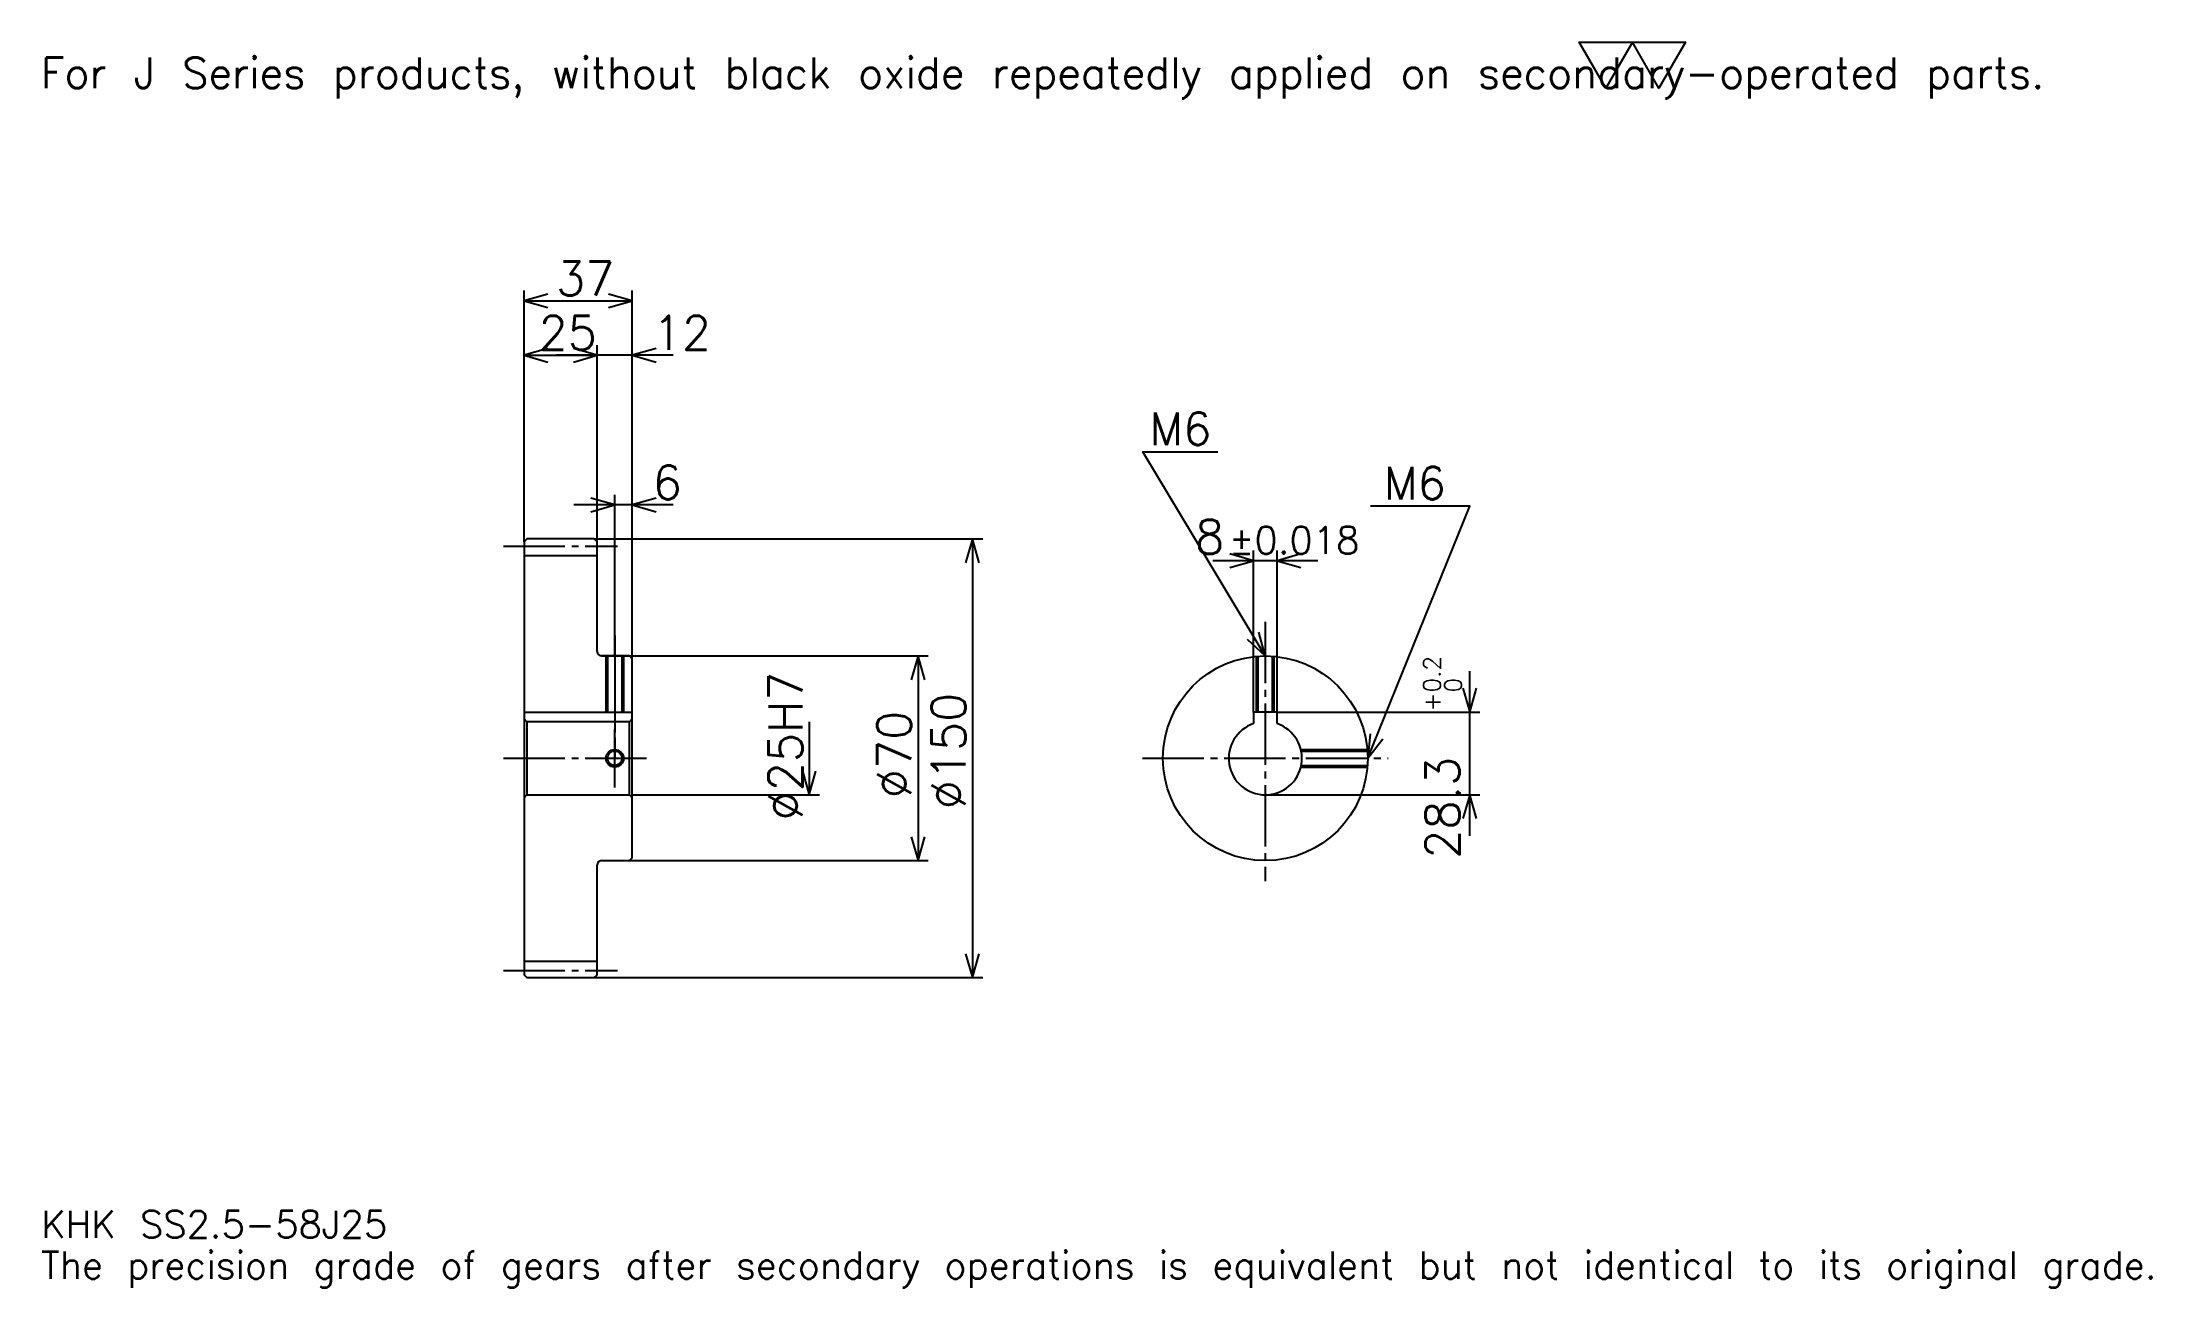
# Model space of a CAD drawing. Extents: x 24 to 745, y 9 to 434.
import ezdxf

# ---------------------------------------------------------------- set-up
doc = ezdxf.new("R2010")
doc.units = 0
doc.linetypes.add('DASHDOT', pattern=[27.913044, 20.934783, -2.326087, 2.326087, -2.326087])
doc.layers.get('0').update_dxf_attribs({"linetype": 'CONTINUOUS'})
doc.layers.add('DASHDOT', color=6, linetype='DASHDOT')
doc.styles.add('KANJI', font='TXT', dxfattribs={"bigfont": 'BIGFONT'})

msp = doc.modelspace()

# ---------------------------------------------------------------- linework, layer by layer
at = {"color": 5}
for p, q in [((188.413055, 264.57608), (188.413055, 349.478271)), ((225.413055, 264.57608), (225.413055, 349.478271)), ((188.413055, 345.989136), (225.413055, 345.989136)), ((188.413055, 327.380432), (213.413055, 327.380432)), ((239.369568, 327.380432), (199.456528, 327.380432)), ((213.413055, 264.57608), (213.413055, 330.869568)), ((239.369568, 276.206512), (205.456528, 276.206512)), ((219.413055, 264.57608), (219.413055, 279.695648)), ((188.413055, 263.57608), (188.413055, 264.57608)), ((212.413055, 264.57608), (225.413055, 264.57608)), ((213.413055, 263.57608), (213.413055, 264.57608)), ((219.413055, 224.57608), (219.413055, 264.57608)), ((219.413055, 224.57608), (219.413055, 264.57608)), ((225.413055, 264.57608), (345.206543, 264.57608)), ((225.413055, 223.57608), (225.413055, 264.57608)), ((341.717407, 264.57608), (341.717407, 114.57608)), ((437.847839, 205.376083), (437.847839, 260.630432)), ((445.847839, 205.376083), (445.847839, 260.630432)), ((459.804352, 257.141296), (423.891296, 257.141296)), ((214.913055, 224.57608), (225.413055, 224.57608)), ((225.413055, 224.57608), (326.597839, 224.57608)), ((323.108704, 224.57608), (323.108704, 154.57608)), ((511.739136, 163.119568), (511.739136, 219.332596)), ((285.891296, 202.07608), (285.891296, 177.07608)), ((445.847839, 205.376083), (515.228271, 205.376083)), ((225.413055, 177.07608), (289.380432, 177.07608)), ((441.847839, 177.07608), (515.228271, 177.07608)), ((214.913055, 154.57608), (225.413055, 154.57608)), ((225.413055, 154.57608), (326.597839, 154.57608)), ((212.413055, 114.57608), (225.413055, 114.57608)), ((225.413055, 114.57608), (345.206543, 114.57608))]:
    msp.add_line(p, q, dxfattribs=at)
at = {"color": 4}
for p, q in [((188.413055, 258.95108), (213.413055, 258.95108)), ((188.413055, 205.376083), (225.413055, 205.376083)), ((189.413055, 202.07608), (189.413055, 177.07608)), ((224.413055, 202.07608), (225.413055, 203.07608)), ((224.413055, 177.07608), (225.413055, 176.07608)), ((188.413055, 120.20108), (213.413055, 120.20108))]:
    msp.add_line(p, q, dxfattribs=at)
at = {"color": 7}
msp.add_lwpolyline([(558.260864, 418.695648), (549.189148, 434.419983), (585.476074, 434.419983), (576.404358, 418.695648), (567.332581, 434.419983), (558.260864, 418.695648)], dxfattribs=at)
at = {"color": 5}
for points in [[(196.554352, 348.315186), (188.413055, 345.989136), (196.554352, 343.663025)], [(217.271759, 343.663025), (225.413055, 345.989136), (217.271759, 348.315186)], [(196.554352, 329.706512), (188.413055, 327.380432), (196.554352, 325.054352)], [(205.271759, 325.054352), (213.413055, 327.380432), (205.271759, 329.706512)], [(205.271759, 325.054352), (213.413055, 327.380432), (205.271759, 329.706512)], [(233.554352, 329.706512), (225.413055, 327.380432), (233.554352, 325.054352)], [(441.847839, 224.57608), (399.978271, 294.358704), (425.565247, 294.358704)], [(211.271759, 273.880432), (219.413055, 276.206512), (211.271759, 278.532593)], [(233.554352, 278.532593), (225.413055, 276.206512), (233.554352, 273.880432)], [(476.847839, 189.57608), (511.739136, 275.75), (477.778259, 275.75)], [(344.043488, 256.434784), (341.717407, 264.57608), (339.391327, 256.434784)], [(429.706543, 254.815216), (437.847839, 257.141296), (429.706543, 259.467377)], [(453.989136, 259.467377), (445.847839, 257.141296), (453.989136, 254.815216)], [(435.664551, 230.360428), (441.847839, 224.57608), (439.653778, 232.753952)], [(325.434784, 216.434784), (323.108704, 224.57608), (320.782623, 216.434784)], [(509.413055, 213.51738), (511.739136, 205.376083), (514.065186, 213.51738)], [(477.747192, 197.99527), (476.847839, 189.57608), (482.059326, 196.249313)], [(283.565216, 185.217377), (285.891296, 177.07608), (288.217407, 185.217377)], [(514.065186, 168.934784), (511.739136, 177.07608), (509.413055, 168.934784)], [(320.782623, 162.717377), (323.108704, 154.57608), (325.434784, 162.717377)], [(339.391327, 122.717384), (341.717407, 114.57608), (344.043488, 122.717384)]]:
    msp.add_lwpolyline(points, dxfattribs=at)
at = {"color": 4}
for points in [[(213.413055, 226.07608), (213.413055, 263.57608), (212.413055, 264.57608), (189.413055, 264.57608), (188.413055, 263.57608), (188.413055, 176.07608)], [(214.913055, 154.57608), (224.413055, 154.57608), (225.413055, 155.57608), (225.413055, 223.57608), (224.413055, 224.57608), (214.913055, 224.57608)], [(216.413055, 224.57608), (216.413055, 205.376083)], [(216.953064, 224.57608), (216.953064, 205.376083)], [(221.873047, 224.57608), (221.873047, 205.376083)], [(222.413055, 224.57608), (222.413055, 205.376083)], [(438.847839, 205.376083), (438.847839, 224.447266)], [(439.387817, 205.376083), (439.387817, 224.489517)], [(444.307861, 205.376083), (444.307861, 224.489517)], [(444.847839, 205.376083), (444.847839, 224.447266)], [(188.413055, 176.07608), (189.413055, 177.07608), (224.413055, 177.07608), (224.413055, 202.07608), (189.413055, 202.07608), (188.413055, 203.07608)], [(445.847839, 201.418793), (445.847839, 205.376083), (437.847839, 205.376083), (437.847839, 201.418793)], [(453.982513, 192.57608), (476.719025, 192.57608)], [(454.103394, 192.036087), (476.761292, 192.036087)], [(453.982513, 186.57608), (476.719025, 186.57608)], [(454.103394, 187.116074), (476.761292, 187.116074)], [(188.413055, 176.07608), (188.413055, 115.57608), (189.413055, 114.57608), (212.413055, 114.57608), (213.413055, 115.57608), (213.413055, 153.07608)]]:
    msp.add_lwpolyline(points, dxfattribs=at)
for centre, radius in [((441.847839, 189.57608), 35), ((219.413055, 189.57608), 2.46)]:
    msp.add_circle(centre, radius, dxfattribs=at)
at = {"color": 7}
msp.add_circle((219.413055, 189.57608), 3, dxfattribs=at)
at = {"color": 4}
for centre, radius, start, end in [((214.913055, 226.07608), 1.5, 180, 270), ((441.847839, 189.57608), 12.5, 108.662925185, 71.337074815), ((214.913055, 153.07608), 1.5, 90, 180)]:
    msp.add_arc(centre, radius, start, end, dxfattribs=at)
at = {"layer": 'DASHDOT', "color": 7}
for p, q in [((181.434799, 262.07608), (220.391312, 262.07608)), ((441.847839, 236.206512), (441.847839, 147.597824)), ((219.413055, 224.57608), (219.413055, 189.57608)), ((181.434799, 189.57608), (232.391312, 189.57608)), ((399.869568, 189.57608), (483.826111, 189.57608)), ((181.434799, 117.07608), (220.391312, 117.07608))]:
    msp.add_line(p, q, dxfattribs=at)
for points in [[(219.413055, 231.554337), (219.413055, 198.397827)], [(219.413055, 179.597824), (219.413055, 199.554337)], [(209.434799, 189.57608), (229.391312, 189.57608)]]:
    msp.add_lwpolyline(points, dxfattribs=at)

# ---------------------------------------------------------------- texts
at = {"color": 7, "style": 'KANJI'}
for s, height, p in [('For J Series products, without black oxide repeatedly applied on secondary-operated parts.', 10.467391, (23.26087, 418.695648)), ('37', 11.630435, (199.353271, 347.849976)), ('25', 11.630435, (193.353271, 329.241302)), ('12', 11.630435, (232.391312, 329.241302)), ('M6', 11.165218, (402.304382, 296.684784)), ('6', 11.630435, (232.391312, 278.067383)), ('M6', 11.165218, (482.43042, 278.07608)), ('8', 11.630435, (417.840332, 259.467377)), ('%%p0.018', 9.304348, (429.353027, 259.467377)), ('KHK SS2.5-58J25', 9.304348, (23.26087, 25.586956)), ('The precision grade of gears after secondary operations is equivalent but not identical to its original grade.', 9.304348, (23.26087, 11.630435))]:
    msp.add_text(s, height=height, dxfattribs=at).set_placement(p)
for s, height, p in [('0.2', 5.815217, (501.736969, 212.087708)), ('%%c25H7', 11.630435, (283.565216, 168.35054)), ('%%c150', 11.630435, (339.391327, 172.130432)), ('+', 5.815217, (501.736969, 205.574677)), ('0', 5.815217, (508.947845, 212.087708)), ('%%c70', 11.630435, (320.782623, 175.910324)), ('28.3', 11.630435, (508.25, 155.233551))]:
    msp.add_text(s, height=height, rotation=90, dxfattribs=at).set_placement(p)

doc.saveas('drawing.dxf')
